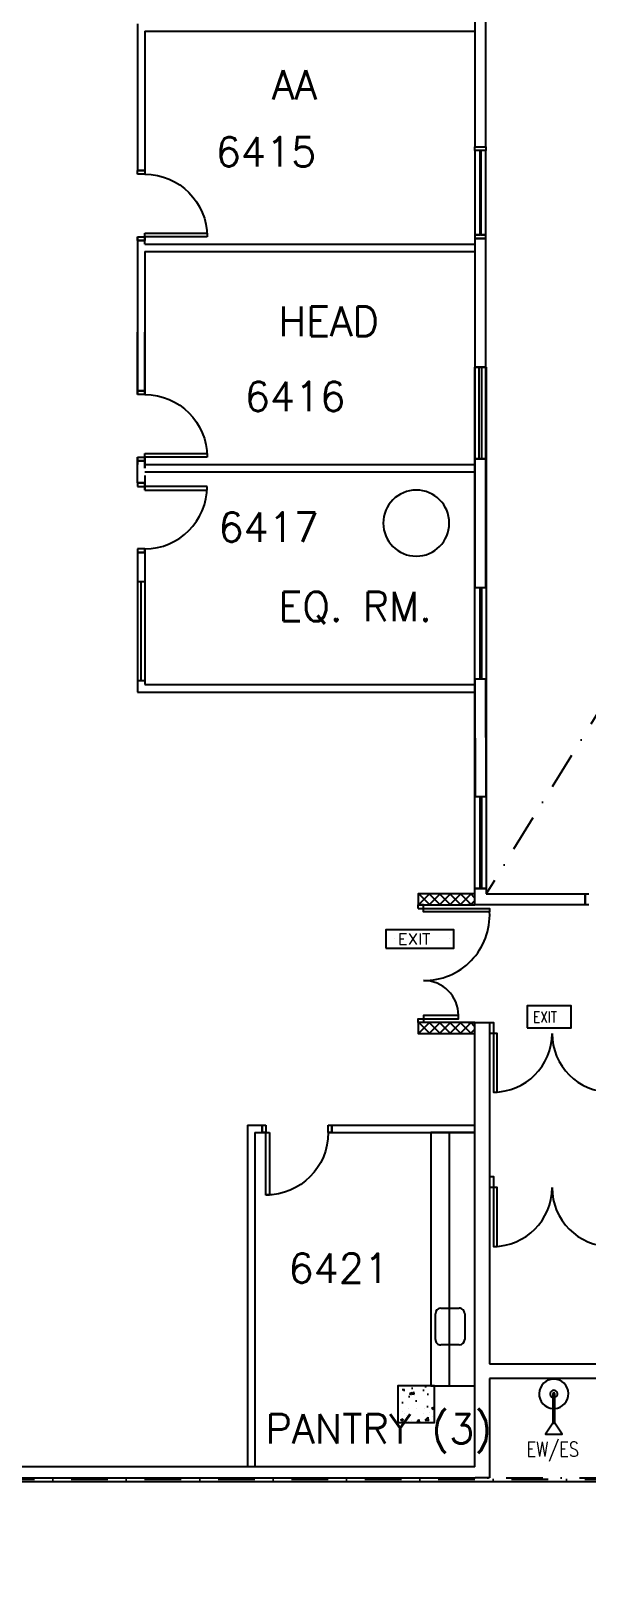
# Model space of a CAD drawing. Header units: millimetres. Extents: x -68474 to 336700, y -113450 to 53663.
# Drawn here: x 96750 to 104325, y -19700 to 1500 of the extents above; entities that cross this region are included whole.
import ezdxf

# ---------------------------------------------------------------- set-up
doc = ezdxf.new("R2010")
doc.units = ezdxf.units.MM
doc.header["$LTSCALE"] = 1000
for name, pattern in [('S3148a$0$DASHDOT', [1, 0.5, -0.25, 0, -0.25]), ('S3148a$0$DOT', [0.25, 0, -0.25]), ('s5147a$0$DASHDOT', [1, 0.5, -0.25, 0, -0.25])]:
    doc.linetypes.add(name, pattern=pattern)
for name, color, linetype in [('S3148a$0$11', 14, 'Continuous'), ('S3148a$0$17', 1, 'Continuous'), ('S3148a$0$20', 7, 'Continuous'), ('S3148a$0$23', 7, 'Continuous'), ('S3148a$0$25', 7, 'Continuous'), ('S3148a$0$30', 14, 'Continuous'), ('S3148a$0$39', 7, 'Continuous'), ('S3148a$0$49', 7, 'Continuous'), ('S3148a$0$56', 7, 'Continuous'), ('S3148a$0$6', 7, 'Continuous'), ('S3148a$0$bc-glas', 2, 'Continuous'), ('S3148a$0$bc-n-dr', 7, 'Continuous'), ('S3148a$0$bc-wall', 4, 'Continuous'), ('S3148a$0$L3', 3, 'Continuous'), ('S3148a$0$NCONWALL', 7, 'Continuous'), ('S3148a$0$ROOM-NO', 4, 'Continuous'), ('s5147a$0$25', 7, 'Continuous'), ('s5147a$0$9', 7, 'Continuous')]:
    doc.layers.add(name, color=color, linetype=linetype)
doc.styles.add('S3148a$0$STANDARD', font='SIMPLEX')

# ---------------------------------------------------------------- blocks, each defined once
blk = doc.blocks.new('S3148a$0$D1700B')
at = {"layer": 'S3148a$0$30', "color": 14, "linetype": 'Continuous'}
for points in [[(0, 0), (0.05, 0), (0.05, 0.95), (0.1, 0.95), (0.1, 0.15), (0, 0.15), (0, 0)], [(1.7, 0), (1.65, 0), (1.65, 0.95), (1.6, 0.95), (1.6, 0.15), (1.7, 0.15), (1.7, 0)]]:
    blk.add_lwpolyline(points, dxfattribs=at)
for centre, start, end in [((0.05, 0.15), 0, 90), ((1.650003, 0.15), 90, 180)]:
    blk.add_arc(centre, 0.800001, start, end, dxfattribs=at)
blk = doc.blocks.new('S3148a$0$EW$ES')
at = {"layer": 'S3148a$0$56', "color": 10, "linetype": 'Continuous'}
blk.add_lwpolyline([(-0.0125, 0), (-0.0125, -0.4), (0.0125, -0.4), (0.0125, 0)], dxfattribs=at)
blk.add_lwpolyline([(-0.0125, -0.4), (-0.1125, -0.55), (0.1125, -0.55), (0.0125, -0.4)], close=True, dxfattribs=at)
for radius, start, end in [(0.2, 273.58332, 266.41668), (0.05, 284.47751, 255.52249), (0.0125, 0, 180)]:
    blk.add_arc((0, 0), radius, start, end, dxfattribs=at)
at = {"layer": 'S3148a$0$56', "color": 10, "linetype": 'Continuous', "style": 'S3148a$0$STANDARD', "width": 0.8}
blk.add_text('EW/ES', height=0.2, dxfattribs=at).set_placement((-0.371, -0.854))
blk = doc.blocks.new('S3148a$0$EXIT1')
at = {"layer": 'S3148a$0$39', "color": 1, "linetype": 'Continuous'}
blk.add_lwpolyline([(-0.4625, -0.25), (0.4625, -0.25), (0.4625, 0), (-0.4625, 0)], close=True, dxfattribs=at)
at = {"layer": 'S3148a$0$39', "color": 1, "linetype": 'S3148a$0$DOT'}
for centre in [(-0.375001, -0.125), (0.375001, -0.125)]:
    blk.add_circle(centre, 0.025, dxfattribs=at)
at = {"layer": 'S3148a$0$39', "color": 1, "linetype": 'Continuous', "style": 'S3148a$0$STANDARD', "width": 1.1}
blk.add_text('EXIT', height=0.15, dxfattribs=at).set_placement((-0.3001, -0.2))
blk = doc.blocks.new('S3148a$0$EXIT')
at = {"layer": 'S3148a$0$56', "color": 1, "linetype": 'Continuous'}
blk.add_lwpolyline([(0, 0), (0.6, 0), (0.6, 0.3), (0, 0.3)], close=True, dxfattribs=at)
at = {"layer": 'S3148a$0$56', "color": 1, "linetype": 'Continuous', "style": 'S3148a$0$STANDARD', "width": 0.8}
blk.add_text('EXIT', height=0.15, dxfattribs=at).set_placement((0.0816, 0.0747))
blk = doc.blocks.new('S3148a$0$D950A')
at = {"layer": 'S3148a$0$17', "color": 14, "linetype": 'Continuous'}
blk.add_line((0.95, 0.05), (0.95, 0), dxfattribs=at)
at = {"layer": 'S3148a$0$30', "color": 14, "linetype": 'Continuous'}
for p, q in [((0.1, 0.95), (0.05, 0.95)), ((0.05, 0.95), (0.05, 0.1)), ((0.1, 0.1), (0.1, 0.95)), ((0.05, 0.1), (0, 0.1)), ((0, 0.1), (0, 0)), ((0, 0), (0.05, 0)), ((0.05, 0), (0.05, 0.1)), ((0.05, 0.1), (0.1, 0.1)), ((0.95, 0.1), (0.9, 0.1)), ((0.9, 0.1), (0.9, 0)), ((0.9, 0), (0.95, 0)), ((0.95, 0), (0.95, 0.1))]:
    blk.add_line(p, q, dxfattribs=at)
for points in [[(0, 0), (0, 0.1)], [(0.95, 0), (0.95, 0.1)]]:
    blk.add_lwpolyline(points, dxfattribs=at)
blk.add_ellipse((0.05, 0.1), major_axis=(0.601, 0.601), ratio=1, start_param=5.497787, end_param=7.068583, dxfattribs=at)
blk = doc.blocks.new('S3148a$0$INSINK')
at = {"layer": 'S3148a$0$49', "color": 14, "linetype": 'Continuous'}
for p, q in [((0, 0.075), (0, 0.325)), ((0.075, 0.4), (0.425, 0.4)), ((0.5, 0.325), (0.5, 0.075)), ((0.425, 0), (0.075, 0))]:
    blk.add_line(p, q, dxfattribs=at)
for centre, start, end in [((0.075, 0.325001), 90, 180), ((0.425001, 0.325001), 0, 90), ((0.075, 0.075), 180, 270), ((0.425001, 0.075), 270, 0)]:
    blk.add_arc(centre, 0.075, start, end, dxfattribs=at)

msp = doc.modelspace()

# ---------------------------------------------------------------- hatches: boundary and pattern name
at = {"layer": 'S3148a$0$bc-wall'}
h = msp.add_hatch(dxfattribs=at)
h.set_pattern_fill('ANSI37', color=256, scale=800, style=0)
h.set_pattern_definition([(45, (2, 0), (-70.71068, 70.71068), []), (135, (2, 0), (-70.71068, -70.71068), [])])
h.paths.add_polyline_path([(102799.7, -10250), (102024.7, -10250), (102024.7, -10400), (102799.7, -10400)])
h = msp.add_hatch(dxfattribs=at)
h.set_pattern_fill('ANSI37', color=256, scale=800, style=0)
h.set_pattern_definition([(45, (1.8, -1749.99), (-70.71068, 70.71068), []), (135, (1.8, -1749.99), (-70.71068, -70.71068), [])])
h.paths.add_polyline_path([(102799.5, -12000), (102024.5, -12000), (102024.5, -12150), (102799.5, -12150)])
at = {"layer": 'S3148a$0$L3'}
h = msp.add_hatch(dxfattribs=at)
h.set_pattern_fill('AR-CONC', color=256, scale=50, style=0)
h.set_pattern_definition([(50, (0, 0), (358.6301, -31.3761), [37.5, -412.5]), (355, (0, 0), (-69.3757, 376.0961), [30, -330]), (100.4514, (29.9, -2.6), (289.2547, 344.7198), [31.8701, -350.571]), (46.1842, (0, 100), (533.6205, -82.7595), [56.25, -618.75]), (96.6356, (44.47, 93.1), (467.3314, 487.059), [47.8051, -525.8565]), (351.1842, (0, 100), (467.331, 487.0593), [45, -495]), (21, (50, 75), (298.4535, -201.30945), [37.5, -412.5]), (326, (50, 75), (121.6577, 362.575), [30, -330]), (71.4514, (74.87, 58.22), (420.1113, 161.2652), [31.8701, -350.571]), (37.5, (0, 0), (6.07993, 166.44693), [0, -326, 0, -335, 0, -331.25]), (7.5, (0, 0), (131.53477, 197.20586), [0, -191, 0, -318.5, 0, -126.25]), (327.5, (-111.5, 0), (266.91122, -11.27744), [0, -125, 0, -390, 0, -517.5]), (317.5, (-161.5, 0), (291.5931, 50.0525), [0, -162.5, 0, -259, 0, -367.5])])
h.paths.add_polyline_path([(101750, -17450), (102250, -17450), (102250, -16950), (101750, -16950)])

# ---------------------------------------------------------------- linework, layer by layer
msp.add_line((102024.5, -10447.5), (102024.5, -10400))
at = {"layer": 'S3148a$0$11', "linetype": 'Continuous'}
for p, q in [((102799.6, -18050), (102799.5, -11999.9)), ((102799.5, -11999.9), (102999.5, -11999.9)), ((102799.5, -11999.9), (102999.5, -11999.9)), ((102999.5, -11999.9), (102999.5, -16649.9)), ((102999.5, -16649.9), (111300.1, -16649.9)), ((104700.1, -16849.9), (102999.5, -16849.9)), ((102999.5, -16849.9), (102999.5, -18199.9)), ((102799.6, -18050), (90075, -18049.9)), ((102999.5, -18199.9), (102800.2, -18199.9))]:
    msp.add_line(p, q, dxfattribs=at)
at = {"layer": 'S3148a$0$17'}
for p, q in [((98200, 1600), (98200, -350)), ((98200, 1550), (98200, -400)), ((98300, 1500), (102800, 1500)), ((98300, 1500), (98300, -400)), ((98300, -400), (98200, -400)), ((98300, -1350), (98300, -1250)), ((98200, -1300), (98200, -1400)), ((98200, -1350), (98300, -1350)), ((98300, -1350), (98200, -1350)), ((98200, -1350), (98300, -1350)), ((98200, -1400), (98200, -3400)), ((98200, -1450), (98200, -3450)), ((98300, -1400), (98300, -1350)), ((98300, -1400), (102800, -1400)), ((98300, -1500), (102800, -1500)), ((98300, -1500), (98300, -3450)), ((98200, -3450), (98200, -2600)), ((98300, -3450), (98300, -2600)), ((98300, -3400), (98200, -3400)), ((98200, -4300), (98200, -4400)), ((98200, -4350), (98300, -4350)), ((98300, -4350), (98200, -4350)), ((98200, -4350), (98300, -4350)), ((98200, -4650), (98200, -4350)), ((98300, -4350), (98300, -4250)), ((98300, -4350), (98300, -4450)), ((98300, -4350), (98300, -4450)), ((98300, -4450), (98300, -4350)), ((98300, -4400), (102800, -4400)), ((98200, -4650), (98250, -4650)), ((98200, -4650), (98300, -4650)), ((98250, -4650), (98200, -4650)), ((98200, -4650), (98300, -4650)), ((98300, -4500), (102800, -4500)), ((98300, -4550), (98300, -4750)), ((98300, -4650), (98300, -4750)), ((98300, -4750), (98300, -4650)), ((98200, -5550), (98200, -7500)), ((98300, -5600), (98200, -5600)), ((98200, -5600), (98300, -5600)), ((98300, -5550), (98300, -7400)), ((98300, -6000), (98200, -6000)), ((98250, -7350), (98250, -6000)), ((98300, -7350), (98200, -7350)), ((98300, -7400), (102800, -7400)), ((98200, -7500), (102800, -7500)), ((99700, -13400), (99700, -18050)), ((99700, -13400), (99950, -13400)), ((99700, -13400), (99950, -13400)), ((99800, -13500), (99800, -18050)), ((99800, -13500), (100000, -13500)), ((99800, -13500), (100000, -13500)), ((99900, -13500), (99900, -13400)), ((99900, -13500), (99900, -13400)), ((99900, -13500), (99900, -13400)), ((99900, -13400), (99900, -13500)), ((99900, -13500), (99900, -13400)), ((99900, -13500), (99900, -13400)), ((99900, -13400), (99900, -13500)), ((99900, -13500), (99900, -13400)), ((100800, -13400), (102800, -13400)), ((100800, -13500), (102800, -13500)), ((100850, -13500), (100850, -13400)), ((102449.5, -13500), (102449.5, -16950))]:
    msp.add_line(p, q, dxfattribs=at)
at = {"layer": 'S3148a$0$17', "linetype": 'Continuous'}
msp.add_line((102800, 100), (102800, 0), dxfattribs=at)
at = {"layer": 'S3148a$0$17'}
msp.add_lwpolyline([(102199.5, -16950), (102799.5, -16950), (102799.5, -13500), (102199.5, -13500)], close=True, dxfattribs=at)
at = {"layer": 'S3148a$0$20', "linetype": 'Continuous'}
for p, q in [((102800, 1675.1), (102800, -74.9)), ((102950, -74.9), (102950, 1675.1)), ((102800, -74.9), (102950, -74.9)), ((102950, -1324.9), (102800, -1324.9)), ((102800, -1324.9), (102800, -3074.9)), ((102950, -3074.9), (102950, -1324.9)), ((102800, -3074.9), (102950, -3074.9)), ((102800, -3074.9), (102950, -3074.9)), ((102800, -3074.9), (102950, -3074.9)), ((102950, -4324.9), (102800, -4324.9)), ((102800, -4324.9), (102800, -6074.9)), ((102950, -6074.9), (102950, -4324.9)), ((102800, -6074.9), (102950, -6074.9)), ((102950, -7324.9), (102799.6, -7324.9)), ((102950, -7324.9), (102800, -7324.9)), ((102800, -7324.9), (102800.2, -8924.9)), ((102950, -7324.9), (102800, -7324.9)), ((102800, -7324.9), (102800.2, -8924.9)), ((102950.2, -8924.9), (102950, -7324.9)), ((102950.2, -8924.9), (102950, -7324.9)), ((102800.2, -8924.9), (102950.2, -8924.9)), ((102800.2, -8924.9), (102950.2, -8924.9)), ((102799.7, -10249.9), (102799.7, -10174.9)), ((102799.7, -10174.9), (102950.2, -10174.9)), ((102799.7, -10174.9), (102950.2, -10174.9)), ((102950.2, -10174.9), (102950.2, -10249.9)), ((102950.2, -10174.9), (102950.2, -10249.9)), ((102799.7, -10400), (102799.7, -10249.9)), ((102950.2, -10249.9), (104300.2, -10249.9)), ((104300.2, -10249.9), (104300.2, -10400)), ((104300.2, -10400), (102799.7, -10400)), ((89225, -18199.8), (102800.2, -18199.9))]:
    msp.add_line(p, q, dxfattribs=at)
at = {"layer": 'S3148a$0$23', "linetype": 'S3148a$0$DASHDOT'}
msp.add_line((113051.1, 6100.1), (102950.1, -10249.9), dxfattribs=at)
at = {"layer": 'S3148a$0$23', "linetype": 'Continuous'}
for p, q in [((102800, -74.9), (102950, -74.9)), ((102800, -124.9), (102800, -74.9)), ((102870, -124.9), (102800, -124.9)), ((102800, -124.9), (102800, -1274.9)), ((102950, -124.9), (102800, -124.9)), ((102870, -1274.9), (102870, -124.9)), ((102950, -124.9), (102880, -124.9)), ((102880, -124.9), (102880, -1274.9)), ((102950, -74.9), (102950, -124.9)), ((102950, -1274.9), (102950, -124.9)), ((102800, -1274.9), (102870, -1274.9)), ((102950, -1274.9), (102800, -1274.9)), ((102800, -1274.9), (102800, -1324.9)), ((102800, -1324.9), (102950, -1324.9)), ((102880, -1274.9), (102950, -1274.9)), ((102950, -1324.9), (102950, -1274.9)), ((104300.2, -10249.9), (104350.2, -10249.9)), ((104300.2, -10400), (104300.2, -10249.9)), ((104350.2, -10400), (104300.2, -10400))]:
    msp.add_line(p, q, dxfattribs=at)
at = {"layer": 'S3148a$0$25', "linetype": 'Continuous'}
for p, q in [((102799.7, -10400), (102704.7, -10400)), ((102705.1, -11999.9), (102800.1, -11999.9))]:
    msp.add_line(p, q, dxfattribs=at)
at = {"layer": 'S3148a$0$30', "linetype": 'Continuous'}
for p, q in [((102950, -3074.9), (102799.6, -3074.9)), ((102800, -3074.9), (102950.2, -3074.9)), ((102800, -10174.9), (102800, -3074.9)), ((102800, -3074.9), (102950.2, -3074.9)), ((102800, -10174.9), (102800, -3074.9)), ((102950.2, -3074.9), (102950.2, -10174.9)), ((102950.2, -3074.9), (102950.2, -10174.9)), ((102950.2, -10174.9), (102800, -10174.9)), ((102950.2, -10174.9), (102800, -10174.9))]:
    msp.add_line(p, q, dxfattribs=at)
at = {"layer": 'S3148a$0$6', "linetype": 'Continuous'}
for start, end in [(0, 180), (180, 0)]:
    msp.add_arc((102000, -5200), 450, start, end, dxfattribs=at)
at = {"layer": 'S3148a$0$bc-glas'}
for p, q in [((102855, -4324.9), (102855, -3074.9)), ((102895, -4324.9), (102895, -3074.9)), ((102866, -6074.9), (102866, -7324.9)), ((102891, -6074.9), (102891, -7324.9)), ((102865.6, -8924.9), (102865.6, -10174.9)), ((102890.6, -8924.9), (102890.6, -10174.9))]:
    msp.add_line(p, q, dxfattribs=at)
at = {"layer": 'S3148a$0$bc-glas', "linetype": 'Continuous'}
for p, q in [((102799.7, -10249.9), (102799.7, -10174.9)), ((102799.7, -10400), (102799.7, -10249.9))]:
    msp.add_line(p, q, dxfattribs=at)
at = {"layer": 'S3148a$0$bc-glas'}
for points in [[(102800, -4324.9), (102950, -4324.9), (102950, -3074.9), (102800, -3074.9)], [(102950.5, -7324.9), (102800, -7324.9), (102800, -6074.9), (102950.5, -6074.9)], [(102950.1, -10174.9), (102799.6, -10174.9), (102799.6, -8924.9), (102950.1, -8924.9)]]:
    msp.add_lwpolyline(points, close=True, dxfattribs=at)
at = {"layer": 'S3148a$0$bc-n-dr'}
msp.add_lwpolyline([(102024.5, -10447.5), (102999.5, -10447.5), (102999.5, -10495), (102099.5, -10495), (102099.5, -10400), (102024.5, -10400), (102024.5, -10400)], dxfattribs=at)
msp.add_lwpolyline([(102024.5, -12000), (102024.5, -11952.5), (102574.5, -11952.5), (102574.5, -11905), (102099.5, -11905), (102099.5, -12000)], close=True, dxfattribs=at)
for centre, radius, start, end in [((102104.6, -10534.3), 895.7, 269.67262, 2.51279), ((102099.5, -11905), 475, 0, 90)]:
    msp.add_arc(centre, radius, start, end, dxfattribs=at)
at = {"layer": 'S3148a$0$bc-wall'}
for points in [[(102799.7, -10250), (102024.7, -10250), (102024.7, -10400), (102799.7, -10400)], [(102799.5, -12000), (102024.5, -12000), (102024.5, -12150), (102799.5, -12150)]]:
    msp.add_lwpolyline(points, close=True, dxfattribs=at)
at = {"layer": 'S3148a$0$L3'}
msp.add_lwpolyline([(101750, -17450), (102250, -17450), (102250, -16950), (101750, -16950)], close=True, dxfattribs=at)
at = {"layer": 'S3148a$0$NCONWALL'}
msp.add_lwpolyline([(101750, -17450), (102250, -17450), (102250, -16950), (101750, -16950)], close=True, dxfattribs=at)
at = {"layer": 's5147a$0$25', "color": 10, "linetype": 'Continuous'}
msp.add_line((89050.1, -18249.6), (104900.1, -18249.9), dxfattribs=at)
at = {"layer": 's5147a$0$9', "color": 1, "linetype": 's5147a$0$DASHDOT'}
msp.add_lwpolyline([(89200, -42725), (89200, -18049.9), (89225, -18049.9), (89225, -18199.9), (126775, -18200), (126775, -18050), (126800.3, -18050), (126800.3, -18224.8), (89225, -18224.9), (89225, -42725)], dxfattribs=at)

# ---------------------------------------------------------------- block references
at = {"xscale": 999.9979999999999, "yscale": 999.9979999999999, "zscale": 1000}
for name, p in [('S3148a$0$EXIT1', (102047.3, -10738.2)), ('S3148a$0$EXIT', (103510.1, -12074.5)), ('S3148a$0$EW$ES', (103874.1, -17058.1))]:
    msp.add_blockref(name, p, dxfattribs=at)
at = {"xscale": 999.9979999999999, "yscale": 999.9979999999999, "zscale": 1000, "rotation": 180}
for p in [(104700.1, -11999.9), (104700.1, -14099.9)]:
    msp.add_blockref('S3148a$0$D1700B', p, dxfattribs=at)
at = {"layer": 'S3148a$0$17', "zscale": 1000}
for name, p, xscale, yscale, rotation in [('S3148a$0$D950A', (98200, -1350), 999.9979999999999, -999.9979999999999, 90), ('S3148a$0$D950A', (98200, -4350), 999.9979999999999, -999.9979999999999, 90), ('S3148a$0$D950A', (98200, -4650), -999.9979999999999, -999.9979999999999, 90), ('S3148a$0$D950A', (99900, -13400), -999.9979999999999, 999.9979999999999, 180), ('S3148a$0$INSINK', (102659.8, -16391.8), 999.9979999999999, 999.9979999999999, 89.99999999999999)]:
    msp.add_blockref(name, p, dxfattribs=dict(at, xscale=xscale, yscale=yscale, rotation=rotation))

# ---------------------------------------------------------------- texts
at = {"layer": 'S3148a$0$ROOM-NO', "style": 'S3148a$0$STANDARD'}
for s, p in [('AA', (100030.9, 569.7)), ('6415 ', (99266.1, -342.2)), ('HEAD', (100120.5, -2652.3)), ('6416 ', (99662.1, -3674.5)), ('6417 ', (99302.6, -5454.9)), ('EQ. RM.', (100120.5, -6535.6)), ('6421 ', (100258.7, -15546.8)), ('PANTRY (3)', (99946, -17732.7))]:
    msp.add_text(s, height=400, dxfattribs=at).set_placement(p)

doc.saveas('drawing.dxf')
